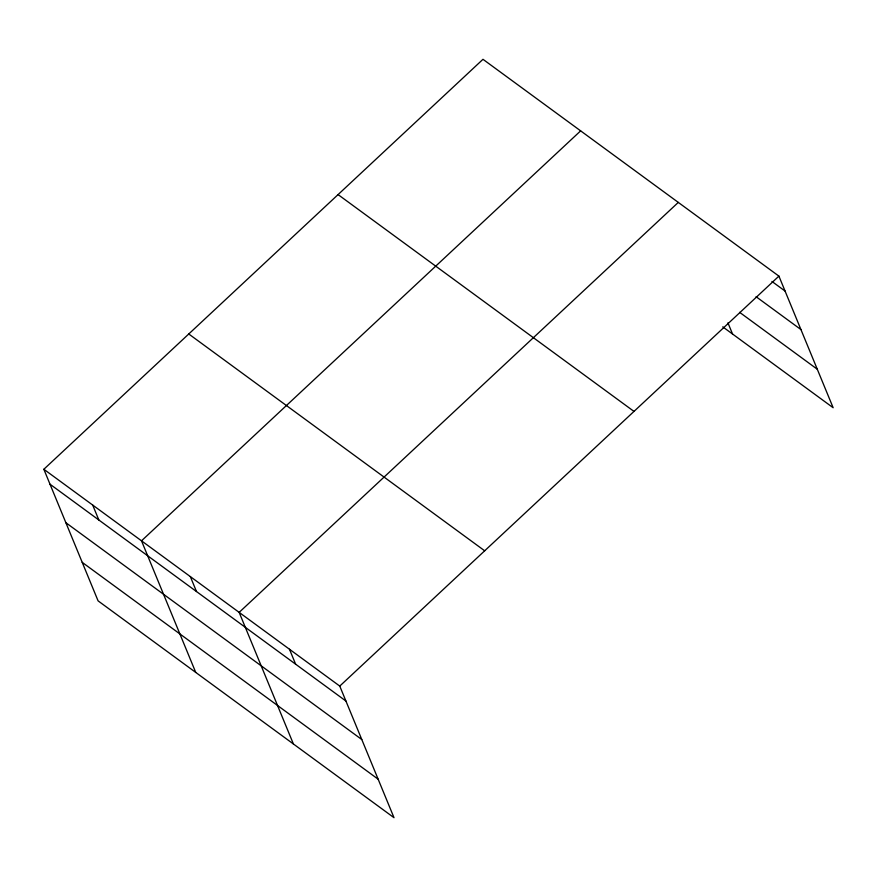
<?xml version="1.0" encoding="UTF-8"?>
<svg xmlns="http://www.w3.org/2000/svg" width="877" height="877" viewBox="0 0 877 877"><rect width="100%" height="100%" fill="white"/><g stroke="black" fill="none" stroke-linecap="round" stroke-linejoin="round"><path stroke-width="1.32" d="M43.85 469.272L339.761 686.088L394.014 817.693L98.092 600.877L43.85 469.272L482.986 59.307L778.908 276.123L833.15 407.728L722.769 326.858M580.64 130.859L141.504 540.824L195.746 672.429M678.294 202.401L239.158 612.376L293.4 743.981M339.761 686.088L778.908 276.123M771.946 281.451L785.068 291.065M756.095 296.711L800.931 329.566M739.64 312.344L817.287 369.228M338.073 194.595L633.994 411.412M188.763 333.984L484.685 550.8M50.011 484.214L345.922 701.03M65.874 522.714L361.795 739.53M82.23 562.376L378.14 779.193M727.932 322.835L732.536 334.005M289.465 649.232L295.615 664.174M190.331 576.595L196.492 591.547M92.677 505.042L98.838 519.995"/></g></svg>
